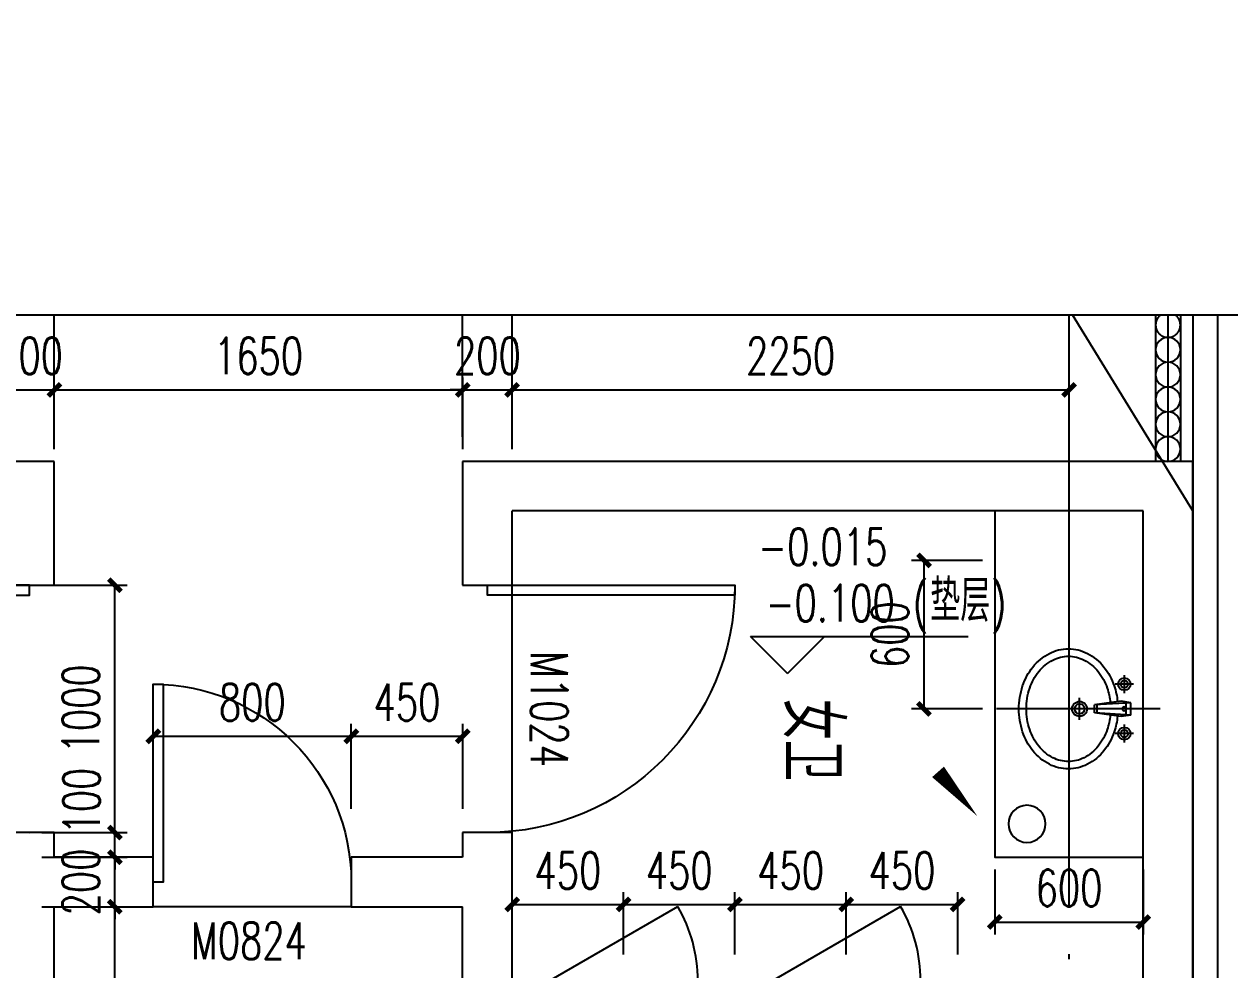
# Model space of a CAD drawing. Extents: x -222544 to -13848, y -31368 to 85559.
# Drawn here: x -43316 to -38444, y -22346 to -18523 of the extents above; entities that cross this region are included whole.
import ezdxf
from ezdxf.xclip import XClip

# ---------------------------------------------------------------- set-up
doc = ezdxf.new("R2010")
doc.units = 0
doc.header["$LTSCALE"] = 1000
doc.header["$MEASUREMENT"] = 0
doc.header["$XCLIPFRAME"] = 0
for name, pattern in [('10平面$0$10平面$1$DOTE', [2.42, 2, -0.2, 0.02, -0.2]), ('10平面$0$DASH', [0.35, 0.25, -0.1]), ('10平面$0$DOTE', [2.42, 2, -0.2, 0.02, -0.2])]:
    doc.linetypes.add(name, pattern=pattern)
doc.layers.get('Defpoints').update_dxf_attribs({"color": 210})
for name, color, linetype in [('10平面$0$10平面$1$A-AXIS-DOTE', 14, '10平面$0$10平面$1$DOTE'), ('10平面$0$A-AXIS-DOTE', 14, '10平面$0$DOTE'), ('10平面$0$A-AXIS-DP', 126, 'Continuous'), ('10平面$0$A-AXIS-SYMB', 3, 'Continuous'), ('10平面$0$A-HRAIL', 173, 'Continuous'), ('10平面$0$A-LIN-V', 9, 'Continuous'), ('10平面$0$A-TEXT', 61, 'Continuous'), ('10平面$0$A-WC', 223, 'Continuous'), ('10平面$0$A-WINDOW', 140, 'Continuous'), ('10平面$0$AS-WALL', 40, 'Continuous'), ('10平面$0$CURTWALL', 4, 'Continuous'), ('10平面$0$DIM_ELEV', 3, 'Continuous'), ('10平面$0$DIM_SYMB', 3, 'Continuous'), ('10平面$0$PUB_TEXT', 7, 'Continuous'), ('10平面$0$建-标高', 3, 'Continuous'), ('10平面$0$建-门', 4, 'Continuous'), ('10平面$0$建-门窗编号', 7, 'Continuous'), ('A-AXIS-DP', 126, 'Continuous'), ('A-WINDOW', 140, 'Continuous'), ('DIM_SYMB', 3, 'Continuous')]:
    doc.layers.add(name, color=color, linetype=linetype)
doc.styles.add('10平面$0$_TCH_DIM_T3', font='SIMPLEX', dxfattribs={"width": 0.705882, "bigfont": 'GBCBIG'})
doc.styles.add('10平面$0$A-STANDARD', font='SIMPLEX', dxfattribs={"bigfont": 'GBCBIG'})
doc.styles.add('10平面$0$A-WIN-LABEL', font='SIMPLEX', dxfattribs={"bigfont": 'GBCBIG'})
doc.styles.add('10平面$1$_TCH_WINDOW', font='SIMPLEX', dxfattribs={"height": 3.5, "bigfont": 'GBCBIG'})
doc.styles.add('_TCH_DIM_T3', font='SIMPLEX', dxfattribs={"width": 0.705882, "bigfont": 'GBCBIG'})
doc.dimstyles.new('10平面$0$_TCH_ARCH&&80', dxfattribs={"dimtxt": 238, "dimasz": 80, "dimexe": 80, "dimexo": 80, "dimgap": 101, "dimtad": 1, "dimdec": 0, "dimzin": 0, "dimdsep": 46, "dimtxsty": '10平面$0$_TCH_DIM_T3', "dimblk": '10平面$0$_ArchTick', "dimcen": 0.09, "dimclrt": 7, "dimazin": 2, "dimtfac": 1, "dimtdec": 0, "dimtix": 1, "dimtmove": 2, "dimatfit": 3, "dimfxl": 0, "dimtolj": 1, "dimtzin": 0, "dimarcsym": 0})
doc.dimstyles.new('_TCH_ARCH&&50', dxfattribs={"dimtxt": 148.75, "dimasz": 50, "dimexe": 50, "dimexo": 50, "dimgap": 63.125, "dimtad": 1, "dimdec": 0, "dimzin": 0, "dimdsep": 46, "dimtxsty": '_TCH_DIM_T3', "dimblk": 'ARCHTICK', "dimcen": 0.09, "dimclrt": 7, "dimazin": 2, "dimtfac": 1, "dimtdec": 0, "dimtix": 1, "dimtmove": 2, "dimatfit": 3, "dimfxl": 0, "dimtolj": 1, "dimtzin": 0, "dimarcsym": 0})

# ---------------------------------------------------------------- blocks, each defined once
blk = doc.blocks.new('10平面$0$dote')
at = {"layer": '10平面$0$A-AXIS-DOTE'}
blk.add_line((91882.2, -264080), (91882.2, 36662.3), dxfattribs=at)
at = {"layer": '10平面$0$A-AXIS-DOTE', "ltscale": 2}
blk.add_line((-74117.8, -264080), (-74117.8, -178596), dxfattribs=at)
blk = doc.blocks.new('10平面$0$厕卫')
at = {"layer": '10平面$0$A-AXIS-DOTE', "linetype": '10平面$0$DASH'}
blk.add_line((50, -823.1), (50, 271.9), dxfattribs=at)
at = {"layer": '10平面$0$A-WC'}
for p, q in [((-59.8, -40), (-59.8, -469.7)), ((149.8, -30), (-49.8, -30)), ((159.8, -469.7), (159.8, -40)), ((189.8, -469.7), (-89.8, -469.7)), ((350, -1097.2), (-169.6, -1397.2))]:
    blk.add_line(p, q, dxfattribs=at)
blk.add_lwpolyline([(-400, 202.8), (-400, -1097.2), (500, -1097.2), (500, 202.8)], close=True, dxfattribs=at)
blk.add_lwpolyline([(189.8, -40, 0.414214), (149.8, 0), (-49.8, 0, 0.414214), (-89.8, -40), (-89.8, -479.7, 0.414214), (20.2, -589.7), (79.8, -589.7, 0.414214), (189.8, -479.7)], format="xyb", close=True, dxfattribs=at)
blk.add_circle((50, -358.6), 20, dxfattribs=at)
for centre, radius, start, end in [((-49.8, -40), 10, 90, 180), ((149.8, -40), 10, 0, 90), ((350, -1097.2), 600, 180, 209.9999)]:
    blk.add_arc(centre, radius, start, end, dxfattribs=at)
for p in [(50, 0), (50, -358.6)]:
    blk.add_point(p, dxfattribs=at)
blk = doc.blocks.new('10平面$0$45345')
at = {"layer": '10平面$0$A-WC'}
h = blk.add_hatch(dxfattribs=at)
h.set_pattern_fill('ANSI31', color=256, scale=10)
h.set_pattern_definition([(30, (40598742844.535, 3385776346.45), (-7.9375, 13.74815), [])])
edge = h.paths.add_edge_path()
edge.add_arc((40598742441.347763, 3385774511.717568), 50, 0, 360)
blk.add_circle((40598742441.347763, 3385774511.717568), 50, dxfattribs=at)
blk = doc.blocks.new('10平面$0$343243')
at = {"layer": '10平面$0$10平面$1$A-AXIS-DOTE'}
blk.add_lwpolyline([(-137039.2, 783550), (-137039.2, 784210)], dxfattribs=at)
at = {"layer": '10平面$0$A-WC'}
for p, q in [((-137039.2, 783829.9), (-137039.2, 783920.1)), ((-137084.2, 783875), (-136994.1, 783875)), ((-137070.6, 783706.5), (-137055.9, 783814.2)), ((-137064.2, 783667.6), (-137055.9, 783814.2)), ((-137055.9, 783814.2), (-137022.5, 783814.2)), ((-137014.2, 783667.6), (-137022.5, 783814.2)), ((-137007.7, 783706.5), (-137022.5, 783814.2)), ((-137056.4, 783804.1), (-137022, 783804.1)), ((-137139.2, 783657.5), (-137139.2, 783730.5)), ((-136939.2, 783657.5), (-136939.2, 783730.5)), ((-137175.7, 783694), (-137102.7, 783694)), ((-137064.2, 783667.6), (-137070.6, 783706.5)), ((-137064.2, 783667.6), (-137014.2, 783667.6)), ((-137063.1, 783687.3), (-137015.3, 783687.3)), ((-137014.2, 783667.6), (-137007.7, 783706.5)), ((-136975.7, 783694), (-136902.7, 783694))]:
    blk.add_line(p, q, dxfattribs=at)
for points in [[(-137068.6, 783721.5, -0.055034), (-137132.1, 783735, -0.088849), (-137208.4, 783776.4, -0.104988), (-137263.3, 783843.2, -0.12017), (-137282, 783920, -0.12017), (-137263.3, 783996.8, -0.104988), (-137208.4, 784063.6, -0.088849), (-137132.1, 784105, -0.080052), (-137039.2, 784120, -0.080052)], [(-137039.2, 784120, -0.080052), (-136946.3, 784105, -0.088849), (-136870, 784063.6, -0.104988), (-136815.1, 783996.8, -0.12017), (-136796.4, 783920, -0.12017), (-136815.1, 783843.2, -0.104988), (-136870, 783776.4, -0.088849), (-136946.3, 783735, -0.055034), (-137009.8, 783721.5, -0.080052)], [(-137064.5, 783751.2, -0.056066), (-137122.6, 783763.4, -0.088849), (-137189.7, 783799.8, -0.104988), (-137236.6, 783857, -0.12017), (-137252, 783920, -0.12017), (-137236.6, 783983, -0.104988), (-137189.7, 784040.2, -0.088849), (-137122.6, 784076.6, -0.080052), (-137039.2, 784090, -0.080052)], [(-137039.2, 784090, -0.080052), (-136955.7, 784076.6, -0.088849), (-136888.7, 784040.2, -0.104988), (-136841.7, 783983, -0.12017), (-136826.4, 783920, -0.12017), (-136841.7, 783857, -0.104988), (-136888.7, 783799.8, -0.088849), (-136955.7, 783763.4, -0.056066), (-137013.9, 783751.2, -0.080052)]]:
    blk.add_lwpolyline(points, format="xyb", dxfattribs=at)
for centre, radius in [((-137039.2, 783875), 30), ((-137039.2, 783875), 20), ((-137139.2, 783694), 25), ((-136939.2, 783694), 25), ((-137139.2, 783694), 15), ((-136939.2, 783694), 15)]:
    blk.add_circle(centre, radius, dxfattribs=at)
for centre, start, end in [((-137040.4, 783694.7), 80.5252, 279.4748), ((-137038, 783694.7), 260.5252, 99.4748)]:
    blk.add_arc(centre, 7.19, start, end, dxfattribs=at)
blk = doc.blocks.new('*U50')
at = {"color": 0}
blk.add_lwpolyline([(500, 0), (500, 1000), (460, 1000), (460, 0)], close=True, dxfattribs=at)
blk.add_arc((500, 0), 1000, 90, 180, dxfattribs=at)
blk = doc.blocks.new('*U49')
at = {"color": 0, "xscale": 0.001, "yscale": 0.001, "zscale": 0.001}
blk.add_blockref('*U50', (0, 0), dxfattribs=at)
blk = doc.blocks.new('*U52')
at = {"color": 0}
blk.add_lwpolyline([(400, 0), (400, 800), (360, 800), (360, 0)], close=True, dxfattribs=at)
blk.add_arc((400, 0), 800, 90, 180, dxfattribs=at)
blk = doc.blocks.new('*U51')
at = {"color": 0, "xscale": 0.00125, "yscale": 0.00125, "zscale": 0.00125}
blk.add_blockref('*U52', (0, 0), dxfattribs=at)
blk = doc.blocks.new('10平面$0$G$CA7A27C8F')
at = {"layer": '10平面$0$A-AXIS-SYMB'}
blk.add_lwpolyline([(-426.2, 1047.1, 0, 0, 0), (103.8, 1517.1, 0, 64, 0), (-75.8, 1357.9, 0, 0, 0)], format="xyseb", dxfattribs=at)
at = {"layer": '10平面$0$A-LIN-V'}
blk.add_line((2069.6, 2187.1), (-1130.4, 2187.1), dxfattribs=at)
at = {"layer": '10平面$0$A-WC'}
blk.add_lwpolyline([(-1130.4, 1587.1), (269.6, 1587.1), (269.6, 2187.1), (269.6, 2187.1)], dxfattribs=at)
at = {"layer": '10平面$0$AS-WALL'}
for p, q in [((-1330.4, 2387.1), (-1330.4, 2287.1)), ((-1130.4, 2387.1), (-1330.4, 2387.1)), ((-1130.4, 2387.1), (-1130.4, 2387.1)), ((2069.6, 2387.1), (-1130.4, 2387.1)), ((-1330.4, 2287.1), (-1330.4, -562.9)), ((2069.6, 2187.1), (-1130.4, 2187.1)), ((-1130.4, 2187.1), (-1130.4, -362.9)), ((-830.4, -362.9), (-1130.4, -362.9)), ((-830.4, -562.9), (-830.4, -362.9)), ((369.6, -362.9), (169.6, -362.9)), ((169.6, -362.9), (169.6, -562.9)), ((2069.6, -362.9), (369.6, -362.9)), ((-1330.4, -562.9), (-830.4, -562.9)), ((169.6, -562.9), (269.6, -562.9)), ((269.6, -562.9), (269.6, -1012.9)), ((469.6, -1012.9), (469.6, -562.9)), ((2069.6, -562.9), (469.6, -562.9)), ((269.6, -1012.9), (469.6, -1012.9)), ((469.6, -1812.9), (269.6, -1812.9)), ((269.6, -1812.9), (269.6, -2212.9)), ((469.6, -2212.9), (469.6, -1812.9)), ((-1330.4, -2212.9), (-1330.4, -3962.9)), ((-830.4, -2212.9), (-1330.4, -2212.9)), ((-830.4, -2412.9), (-830.4, -2212.9)), ((269.6, -2212.9), (169.6, -2212.9)), ((169.6, -2212.9), (169.6, -2412.9)), ((2069.6, -2212.9), (469.6, -2212.9))]:
    blk.add_line(p, q, dxfattribs=at)
at = {"layer": '10平面$0$建-门'}
for p, q in [((169.6, -362.9), (-830.4, -362.9)), ((469.6, -1012.9), (469.6, -1812.9))]:
    blk.add_line(p, q, dxfattribs=at)
at = {"rotation": 270}
for p in [(1865.9, 1037.3), (1865.9, 137.3)]:
    blk.add_blockref('10平面$0$厕卫', p, dxfattribs=at)
at = {"layer": '10平面$0$A-LIN-V', "xscale": -1.5, "yscale": 1.5, "zscale": 1.5}
blk.add_blockref('10平面$0$45345', (60898113796.5, -5078660050.3), dxfattribs=at)
at = {"layer": '10平面$0$A-WINDOW', "rotation": 180}
blk.add_blockref('10平面$0$343243', (-137369.6, 785804.8), dxfattribs=at)
at = {"layer": '10平面$0$建-门'}
ref = blk.add_blockref('*U49', (-330.4, -462.9), dxfattribs=dict(at, xscale=1000, yscale=-1000, zscale=199.9999999999999, rotation=180.0000000000208))
ref.add_attrib('A', 'M1024', (-563.7, -287.3), dxfattribs={"layer": '10平面$0$建-门窗编号', "height": 148.75, "style": '10平面$0$A-WIN-LABEL', "width": 0.705882})
ref = blk.add_blockref('*U51', (369.6, -1412.9), dxfattribs=dict(at, xscale=800, yscale=-800, zscale=199.9999999999998, rotation=270))
ref.add_attrib('A', 'M0824', (681.4, -1660.4), dxfattribs={"layer": '10平面$0$建-门窗编号', "height": 148.75, "rotation": 90, "style": '10平面$0$A-WIN-LABEL', "width": 0.705882})
ref = blk.add_blockref('*U49', (-330.4, -2312.9), dxfattribs=dict(at, xscale=1000, yscale=1000, zscale=200, rotation=180.0000000000208))
ref.add_attrib('A', 'M1024', (-553.7, -2617.3), dxfattribs={"layer": '10平面$0$建-门窗编号', "height": 148.75, "style": '10平面$0$A-WIN-LABEL', "width": 0.705882})
at = {"layer": '10平面$0$A-TEXT', "style": '10平面$1$_TCH_WINDOW'}
blk.add_text('女卫', height=231.49, dxfattribs=at).set_placement((-371.5, 733.3))
blk = doc.blocks.new('10平面$0$3132')
at = {"layer": '10平面$0$DIM_ELEV', "linetype": '10平面$0$DASH', "const_width": 30}
blk.add_lwpolyline([(-138910, 553650), (-126980, 553650, -0.414214), (-126480, 553150), (-126480, 548160, -0.414214), (-126980, 547660), (-138910, 547660, -0.414214), (-139410, 548160), (-139410, 553150, -0.414214)], format="xyb", close=True, dxfattribs=at)
blk = doc.blocks.new('10平面$0$99平面图例外参$0$$LinePat$圆环')
for points in [[(0, 150), (300, 150)], [(0, 0), (300, 0)], [(0, -150), (300, -150)]]:
    blk.add_lwpolyline(points)
at = {"color": 0}
blk.add_circle((150, 0), 150, dxfattribs=at)
blk = doc.blocks.new('10平面$0$34242343243')
at = {"layer": '10平面$0$A-HRAIL', "xscale": -0.3344569287663073, "yscale": 0.3333333333333333, "zscale": 0.3333333333333333, "rotation": 89.99999999999982}
for p in [(-128454.2, 552722), (-128454.2, 552621.7), (-128454.2, 552521.3), (-128454.2, 552421), (-128454.2, 552320.7), (-128454.2, 552220.3)]:
    blk.add_blockref('10平面$0$99平面图例外参$0$$LinePat$圆环', p, dxfattribs=at)
blk = doc.blocks.new('10平面$0$_ArchTick')
at = {"color": 0, "linetype": 'ByBlock', "const_width": 0.4}
blk.add_lwpolyline([(-0.5, -0.5), (0.5, 0.5)], dxfattribs=at)
blk = doc.blocks.new('*D1348')
at = {"layer": '10平面$0$A-AXIS-DP', "color": 0, "lineweight": -2, "transparency": 16777216}
for p, q in [((-133154.2, 552220), (-133154.2, 552930)), ((-132954.2, 552220), (-132954.2, 552930)), ((-133154.2, 552850), (-133234.2, 552850)), ((-133154.2, 552850), (-132954.2, 552850)), ((-132954.2, 552850), (-132874.2, 552850))]:
    blk.add_line(p, q, dxfattribs=at)
at = {"layer": 'Defpoints', "color": 0, "transparency": 16777216}
for p in [(-132954.2, 552850), (-133154.2, 552140), (-132954.2, 552140)]:
    blk.add_point(p, dxfattribs=at)
at = {"layer": '10平面$0$A-AXIS-DP', "color": 0, "lineweight": -2, "transparency": 16777216, "xscale": 80, "yscale": 80, "zscale": 80}
blk.add_blockref('10平面$0$_ArchTick', (-133154.2, 552850), dxfattribs=at)
at = {"layer": '10平面$0$A-AXIS-DP', "color": 0, "lineweight": -2, "transparency": 16777216, "xscale": 80, "yscale": 80, "zscale": 80, "rotation": 180}
blk.add_blockref('10平面$0$_ArchTick', (-132954.2, 552850), dxfattribs=at)
at = {"layer": '10平面$0$A-AXIS-DP', "color": 7, "transparency": 16777216, "insert": (-133054.2, 553070), "char_height": 238, "attachment_point": 5, "style": '10平面$0$_TCH_DIM_T3'}
blk.add_mtext('\\A1;200', dxfattribs=at)
blk = doc.blocks.new('*D1349')
at = {"layer": '10平面$0$A-AXIS-DP', "color": 0, "lineweight": -2, "transparency": 16777216}
for p, q in [((-132954.2, 552220), (-132954.2, 552930)), ((-131304.2, 552220), (-131304.2, 552930)), ((-132954.2, 552850), (-131304.2, 552850))]:
    blk.add_line(p, q, dxfattribs=at)
at = {"layer": 'Defpoints', "color": 0, "transparency": 16777216}
for p in [(-131304.2, 552850), (-132954.2, 552140), (-131304.2, 552140)]:
    blk.add_point(p, dxfattribs=at)
at = {"layer": '10平面$0$A-AXIS-DP', "color": 0, "lineweight": -2, "transparency": 16777216, "xscale": 80, "yscale": 80, "zscale": 80, "rotation": 180}
blk.add_blockref('10平面$0$_ArchTick', (-132954.2, 552850), dxfattribs=at)
at = {"layer": '10平面$0$A-AXIS-DP', "color": 0, "lineweight": -2, "transparency": 16777216, "xscale": 80, "yscale": 80, "zscale": 80}
blk.add_blockref('10平面$0$_ArchTick', (-131304.2, 552850), dxfattribs=at)
at = {"layer": '10平面$0$A-AXIS-DP', "color": 7, "transparency": 16777216, "insert": (-132129.2, 553070), "char_height": 238, "attachment_point": 5, "style": '10平面$0$_TCH_DIM_T3'}
blk.add_mtext('\\A1;1650', dxfattribs=at)
blk = doc.blocks.new('*D1350')
at = {"layer": '10平面$0$A-AXIS-DP', "color": 0, "lineweight": -2, "transparency": 16777216}
for p, q in [((-131304.2, 552220), (-131304.2, 552930)), ((-131104.2, 552220), (-131104.2, 552930)), ((-131304.2, 552850), (-131384.2, 552850)), ((-131304.2, 552850), (-131104.2, 552850)), ((-131104.2, 552850), (-131024.2, 552850))]:
    blk.add_line(p, q, dxfattribs=at)
at = {"layer": 'Defpoints', "color": 0, "transparency": 16777216}
for p in [(-131104.2, 552850), (-131304.2, 552140), (-131104.2, 552140)]:
    blk.add_point(p, dxfattribs=at)
at = {"layer": '10平面$0$A-AXIS-DP', "color": 0, "lineweight": -2, "transparency": 16777216, "xscale": 80, "yscale": 80, "zscale": 80}
blk.add_blockref('10平面$0$_ArchTick', (-131304.2, 552850), dxfattribs=at)
at = {"layer": '10平面$0$A-AXIS-DP', "color": 0, "lineweight": -2, "transparency": 16777216, "xscale": 80, "yscale": 80, "zscale": 80, "rotation": 180}
blk.add_blockref('10平面$0$_ArchTick', (-131104.2, 552850), dxfattribs=at)
at = {"layer": '10平面$0$A-AXIS-DP', "color": 7, "transparency": 16777216, "insert": (-131204.2, 553070), "char_height": 238, "attachment_point": 5, "style": '10平面$0$_TCH_DIM_T3'}
blk.add_mtext('\\A1;200', dxfattribs=at)
blk = doc.blocks.new('*D1351')
at = {"layer": '10平面$0$A-AXIS-DP', "color": 0, "lineweight": -2, "transparency": 16777216}
for p, q in [((-131104.2, 552220), (-131104.2, 552930)), ((-128854.2, 552220), (-128854.2, 552930)), ((-131104.2, 552850), (-128854.2, 552850))]:
    blk.add_line(p, q, dxfattribs=at)
at = {"layer": 'Defpoints', "color": 0, "transparency": 16777216}
for p in [(-128854.2, 552850), (-131104.2, 552140), (-128854.2, 552140)]:
    blk.add_point(p, dxfattribs=at)
at = {"layer": '10平面$0$A-AXIS-DP', "color": 0, "lineweight": -2, "transparency": 16777216, "xscale": 80, "yscale": 80, "zscale": 80, "rotation": 180}
blk.add_blockref('10平面$0$_ArchTick', (-131104.2, 552850), dxfattribs=at)
at = {"layer": '10平面$0$A-AXIS-DP', "color": 0, "lineweight": -2, "transparency": 16777216, "xscale": 80, "yscale": 80, "zscale": 80}
blk.add_blockref('10平面$0$_ArchTick', (-128854.2, 552850), dxfattribs=at)
at = {"layer": '10平面$0$A-AXIS-DP', "color": 7, "transparency": 16777216, "insert": (-129979.2, 553070), "char_height": 238, "attachment_point": 5, "style": '10平面$0$_TCH_DIM_T3'}
blk.add_mtext('\\A1;2250', dxfattribs=at)
blk = doc.blocks.new('_ArchTick')
at = {"color": 0, "linetype": 'ByBlock', "const_width": 0.4}
blk.add_lwpolyline([(-0.5, -0.5), (0.5, 0.5)], dxfattribs=at)
blk = doc.blocks.new('*D349')
at = {"layer": 'A-AXIS-DP', "color": 0, "lineweight": -2, "transparency": 16777216}
for p, q in [((-42794, -21695.3), (-42794, -21351.8)), ((-41994, -21695.3), (-41994, -21351.8)), ((-42794, -21401.8), (-41994, -21401.8))]:
    blk.add_line(p, q, dxfattribs=at)
at = {"layer": 'Defpoints', "color": 0, "transparency": 16777216}
for p in [(-41994, -21401.8), (-42794, -21745.3), (-41994, -21745.3)]:
    blk.add_point(p, dxfattribs=at)
at = {"layer": 'A-AXIS-DP', "color": 0, "lineweight": -2, "transparency": 16777216, "xscale": 50, "yscale": 50, "zscale": 50, "rotation": 180}
blk.add_blockref('_ArchTick', (-42794, -21401.8), dxfattribs=at)
at = {"layer": 'A-AXIS-DP', "color": 0, "lineweight": -2, "transparency": 16777216, "xscale": 50, "yscale": 50, "zscale": 50}
blk.add_blockref('_ArchTick', (-41994, -21401.8), dxfattribs=at)
at = {"layer": 'A-AXIS-DP', "color": 7, "transparency": 16777216, "insert": (-42394, -21264.3), "char_height": 148.75, "attachment_point": 5, "style": '_TCH_DIM_T3'}
blk.add_mtext('\\A1;800', dxfattribs=at)
blk = doc.blocks.new('*D350')
at = {"layer": 'A-AXIS-DP', "color": 0, "lineweight": -2, "transparency": 16777216}
for p, q in [((-41994, -21695.3), (-41994, -21351.8)), ((-41544, -21695.3), (-41544, -21351.8)), ((-41994, -21401.8), (-41544, -21401.8))]:
    blk.add_line(p, q, dxfattribs=at)
at = {"layer": 'Defpoints', "color": 0, "transparency": 16777216}
for p in [(-41544, -21401.8), (-41994, -21745.3), (-41544, -21745.3)]:
    blk.add_point(p, dxfattribs=at)
at = {"layer": 'A-AXIS-DP', "color": 0, "lineweight": -2, "transparency": 16777216, "xscale": 50, "yscale": 50, "zscale": 50, "rotation": 180}
blk.add_blockref('_ArchTick', (-41994, -21401.8), dxfattribs=at)
at = {"layer": 'A-AXIS-DP', "color": 0, "lineweight": -2, "transparency": 16777216, "xscale": 50, "yscale": 50, "zscale": 50}
blk.add_blockref('_ArchTick', (-41544, -21401.8), dxfattribs=at)
at = {"layer": 'A-AXIS-DP', "color": 7, "transparency": 16777216, "insert": (-41769, -21264.3), "char_height": 148.75, "attachment_point": 5, "style": '_TCH_DIM_T3'}
blk.add_mtext('\\A1;450', dxfattribs=at)
blk = doc.blocks.new('*D351')
at = {"layer": 'A-AXIS-DP', "color": 0, "lineweight": -2, "transparency": 16777216}
for p, q in [((-43244, -20790.9), (-42899.4, -20790.9)), ((-42949.4, -21790.9), (-42949.4, -20790.9)), ((-43244, -21790.9), (-42899.4, -21790.9))]:
    blk.add_line(p, q, dxfattribs=at)
at = {"layer": 'Defpoints', "color": 0, "transparency": 16777216}
for p in [(-43294, -20790.9), (-42949.4, -20790.9), (-43294, -21790.9)]:
    blk.add_point(p, dxfattribs=at)
at = {"layer": 'A-AXIS-DP', "color": 0, "lineweight": -2, "transparency": 16777216, "xscale": 50, "yscale": 50, "zscale": 50}
for p, rotation in [((-42949.4, -20790.9), 90), ((-42949.4, -21790.9), 270)]:
    blk.add_blockref('_ArchTick', p, dxfattribs=dict(at, rotation=rotation))
at = {"layer": 'A-AXIS-DP', "color": 7, "transparency": 16777216, "insert": (-43086.9, -21290.9), "char_height": 148.75, "attachment_point": 5, "rotation": 90, "style": '_TCH_DIM_T3'}
blk.add_mtext('\\A1;1000', dxfattribs=at)
blk = doc.blocks.new('*D352')
at = {"layer": 'A-AXIS-DP', "color": 0, "lineweight": -2, "transparency": 16777216}
for p, q in [((-42949.4, -21790.9), (-42949.4, -21740.9)), ((-43244, -21790.9), (-42899.4, -21790.9)), ((-42949.4, -21890.9), (-42949.4, -21790.9)), ((-43244, -21890.9), (-42899.4, -21890.9)), ((-42949.4, -21890.9), (-42949.4, -21940.9))]:
    blk.add_line(p, q, dxfattribs=at)
at = {"layer": 'Defpoints', "color": 0, "transparency": 16777216}
for p in [(-43294, -21790.9), (-42949.4, -21790.9), (-43294, -21890.9)]:
    blk.add_point(p, dxfattribs=at)
at = {"layer": 'A-AXIS-DP', "color": 0, "lineweight": -2, "transparency": 16777216, "xscale": 50, "yscale": 50, "zscale": 50}
for p, rotation in [((-42949.4, -21790.9), 270), ((-42949.4, -21890.9), 90)]:
    blk.add_blockref('_ArchTick', p, dxfattribs=dict(at, rotation=rotation))
at = {"layer": 'A-AXIS-DP', "color": 7, "transparency": 16777216, "insert": (-43083.8, -21663.6), "char_height": 148.75, "attachment_point": 5, "rotation": 90, "style": '_TCH_DIM_T3'}
blk.add_mtext('\\A1;100', dxfattribs=at)
blk = doc.blocks.new('*D353')
at = {"layer": 'A-AXIS-DP', "color": 0, "lineweight": -2, "transparency": 16777216}
for p, q in [((-42949.4, -21890.9), (-42949.4, -21840.9)), ((-43244, -21890.9), (-42899.4, -21890.9)), ((-42949.4, -22090.9), (-42949.4, -21890.9)), ((-43244, -22090.9), (-42899.4, -22090.9)), ((-42949.4, -22090.9), (-42949.4, -22140.9))]:
    blk.add_line(p, q, dxfattribs=at)
at = {"layer": 'Defpoints', "color": 0, "transparency": 16777216}
for p in [(-43294, -21890.9), (-42949.4, -21890.9), (-43294, -22090.9)]:
    blk.add_point(p, dxfattribs=at)
at = {"layer": 'A-AXIS-DP', "color": 0, "lineweight": -2, "transparency": 16777216, "xscale": 50, "yscale": 50, "zscale": 50}
for p, rotation in [((-42949.4, -21890.9), 270), ((-42949.4, -22090.9), 90)]:
    blk.add_blockref('_ArchTick', p, dxfattribs=dict(at, rotation=rotation))
at = {"layer": 'A-AXIS-DP', "color": 7, "transparency": 16777216, "insert": (-43086.9, -21990.9), "char_height": 148.75, "attachment_point": 5, "rotation": 90, "style": '_TCH_DIM_T3'}
blk.add_mtext('\\A1;200', dxfattribs=at)
blk = doc.blocks.new('*D354')
at = {"layer": 'A-AXIS-DP', "color": 0, "lineweight": -2, "transparency": 16777216}
for p, q in [((-43244, -22090.9), (-42899.4, -22090.9)), ((-42949.4, -23490.9), (-42949.4, -22090.9)), ((-43244, -23490.9), (-42899.4, -23490.9))]:
    blk.add_line(p, q, dxfattribs=at)
at = {"layer": 'Defpoints', "color": 0, "transparency": 16777216}
for p in [(-43294, -22090.9), (-42949.4, -22090.9), (-43294, -23490.9)]:
    blk.add_point(p, dxfattribs=at)
at = {"layer": 'A-AXIS-DP', "color": 0, "lineweight": -2, "transparency": 16777216, "xscale": 50, "yscale": 50, "zscale": 50}
for p, rotation in [((-42949.4, -22090.9), 90), ((-42949.4, -23490.9), 270)]:
    blk.add_blockref('_ArchTick', p, dxfattribs=dict(at, rotation=rotation))
at = {"layer": 'A-AXIS-DP', "color": 7, "transparency": 16777216, "insert": (-43086.9, -22790.9), "char_height": 148.75, "attachment_point": 5, "rotation": 90, "style": '_TCH_DIM_T3'}
blk.add_mtext('\\A1;1400', dxfattribs=at)
blk = doc.blocks.new('*D355')
at = {"layer": 'A-AXIS-DP', "color": 0, "lineweight": -2, "transparency": 16777216}
for p, q in [((-41344, -20240.9), (-41344, -19951.6)), ((-39094, -20240.9), (-39094, -19951.6)), ((-41344, -20001.6), (-39094, -20001.6))]:
    blk.add_line(p, q, dxfattribs=at)
at = {"layer": 'Defpoints', "color": 0, "transparency": 16777216}
for p in [(-39094, -20001.6), (-41344, -20290.9), (-39094, -20290.9)]:
    blk.add_point(p, dxfattribs=at)
at = {"layer": 'A-AXIS-DP', "color": 0, "lineweight": -2, "transparency": 16777216, "xscale": 50, "yscale": 50, "zscale": 50, "rotation": 180}
blk.add_blockref('_ArchTick', (-41344, -20001.6), dxfattribs=at)
at = {"layer": 'A-AXIS-DP', "color": 0, "lineweight": -2, "transparency": 16777216, "xscale": 50, "yscale": 50, "zscale": 50}
blk.add_blockref('_ArchTick', (-39094, -20001.6), dxfattribs=at)
at = {"layer": 'A-AXIS-DP', "color": 7, "transparency": 16777216, "insert": (-40219, -19864.1), "char_height": 148.75, "attachment_point": 5, "style": '_TCH_DIM_T3'}
blk.add_mtext('\\A1;2250', dxfattribs=at)
blk = doc.blocks.new('*D356')
at = {"layer": 'A-AXIS-DP', "color": 0, "lineweight": -2, "transparency": 16777216}
for p, q in [((-41544, -20240.9), (-41544, -19951.6)), ((-41344, -20240.9), (-41344, -19951.6)), ((-41544, -20001.6), (-41594, -20001.6)), ((-41544, -20001.6), (-41344, -20001.6)), ((-41344, -20001.6), (-41294, -20001.6))]:
    blk.add_line(p, q, dxfattribs=at)
at = {"layer": 'Defpoints', "color": 0, "transparency": 16777216}
for p in [(-41344, -20001.6), (-41544, -20290.9), (-41344, -20290.9)]:
    blk.add_point(p, dxfattribs=at)
at = {"layer": 'A-AXIS-DP', "color": 0, "lineweight": -2, "transparency": 16777216, "xscale": 50, "yscale": 50, "zscale": 50}
blk.add_blockref('_ArchTick', (-41544, -20001.6), dxfattribs=at)
at = {"layer": 'A-AXIS-DP', "color": 0, "lineweight": -2, "transparency": 16777216, "xscale": 50, "yscale": 50, "zscale": 50, "rotation": 180}
blk.add_blockref('_ArchTick', (-41344, -20001.6), dxfattribs=at)
at = {"layer": 'A-AXIS-DP', "color": 7, "transparency": 16777216, "insert": (-41444, -19864.1), "char_height": 148.75, "attachment_point": 5, "style": '_TCH_DIM_T3'}
blk.add_mtext('\\A1;200', dxfattribs=at)
blk = doc.blocks.new('*D357')
at = {"layer": 'A-AXIS-DP', "color": 0, "lineweight": -2, "transparency": 16777216}
for p, q in [((-43194, -20240.9), (-43194, -19951.6)), ((-41544, -20240.9), (-41544, -19951.6)), ((-43194, -20001.6), (-41544, -20001.6))]:
    blk.add_line(p, q, dxfattribs=at)
at = {"layer": 'Defpoints', "color": 0, "transparency": 16777216}
for p in [(-41544, -20001.6), (-43194, -20290.9), (-41544, -20290.9)]:
    blk.add_point(p, dxfattribs=at)
at = {"layer": 'A-AXIS-DP', "color": 0, "lineweight": -2, "transparency": 16777216, "xscale": 50, "yscale": 50, "zscale": 50, "rotation": 180}
blk.add_blockref('_ArchTick', (-43194, -20001.6), dxfattribs=at)
at = {"layer": 'A-AXIS-DP', "color": 0, "lineweight": -2, "transparency": 16777216, "xscale": 50, "yscale": 50, "zscale": 50}
blk.add_blockref('_ArchTick', (-41544, -20001.6), dxfattribs=at)
at = {"layer": 'A-AXIS-DP', "color": 7, "transparency": 16777216, "insert": (-42369, -19864.1), "char_height": 148.75, "attachment_point": 5, "style": '_TCH_DIM_T3'}
blk.add_mtext('\\A1;1650', dxfattribs=at)
blk = doc.blocks.new('*D358')
at = {"layer": 'A-AXIS-DP', "color": 0, "lineweight": -2, "transparency": 16777216}
for p, q in [((-43394, -20240.9), (-43394, -19951.6)), ((-43194, -20240.9), (-43194, -19951.6)), ((-43394, -20001.6), (-43444, -20001.6)), ((-43394, -20001.6), (-43194, -20001.6)), ((-43194, -20001.6), (-43144, -20001.6))]:
    blk.add_line(p, q, dxfattribs=at)
at = {"layer": 'Defpoints', "color": 0, "transparency": 16777216}
for p in [(-43194, -20001.6), (-43394, -20290.9), (-43194, -20290.9)]:
    blk.add_point(p, dxfattribs=at)
at = {"layer": 'A-AXIS-DP', "color": 0, "lineweight": -2, "transparency": 16777216, "xscale": 50, "yscale": 50, "zscale": 50}
blk.add_blockref('_ArchTick', (-43394, -20001.6), dxfattribs=at)
at = {"layer": 'A-AXIS-DP', "color": 0, "lineweight": -2, "transparency": 16777216, "xscale": 50, "yscale": 50, "zscale": 50, "rotation": 180}
blk.add_blockref('_ArchTick', (-43194, -20001.6), dxfattribs=at)
at = {"layer": 'A-AXIS-DP', "color": 7, "transparency": 16777216, "insert": (-43294, -19864.1), "char_height": 148.75, "attachment_point": 5, "style": '_TCH_DIM_T3'}
blk.add_mtext('\\A1;200', dxfattribs=at)
blk = doc.blocks.new('*D378')
at = {"layer": 'A-AXIS-DP', "color": 0, "lineweight": -2, "transparency": 16777216}
for p, q in [((-39444, -20690.9), (-39729.9, -20690.9)), ((-39679.9, -21290.9), (-39679.9, -20690.9)), ((-39444, -21290.9), (-39729.9, -21290.9))]:
    blk.add_line(p, q, dxfattribs=at)
at = {"layer": 'Defpoints', "color": 0, "transparency": 16777216}
for p in [(-39679.9, -20690.9), (-39394, -20690.9), (-39394, -21290.9)]:
    blk.add_point(p, dxfattribs=at)
at = {"layer": 'A-AXIS-DP', "color": 0, "lineweight": -2, "transparency": 16777216, "xscale": 50, "yscale": 50, "zscale": 50}
for p, rotation in [((-39679.9, -20690.9), 90), ((-39679.9, -21290.9), 270)]:
    blk.add_blockref('_ArchTick', p, dxfattribs=dict(at, rotation=rotation))
at = {"layer": 'A-AXIS-DP', "color": 7, "transparency": 16777216, "insert": (-39817.4, -20990.9), "char_height": 148.75, "attachment_point": 5, "rotation": 90, "style": '_TCH_DIM_T3'}
blk.add_mtext('\\A1;600', dxfattribs=at)
blk = doc.blocks.new('*D379')
at = {"layer": 'A-AXIS-DP', "color": 0, "lineweight": -2, "transparency": 16777216}
for p, q in [((-39394, -21940.9), (-39394, -22202.6)), ((-38794, -21940.9), (-38794, -22202.6)), ((-39394, -22152.6), (-38794, -22152.6))]:
    blk.add_line(p, q, dxfattribs=at)
at = {"layer": 'Defpoints', "color": 0, "transparency": 16777216}
for p in [(-39394, -21890.9), (-38794, -21890.9), (-38794, -22152.6)]:
    blk.add_point(p, dxfattribs=at)
at = {"layer": 'A-AXIS-DP', "color": 0, "lineweight": -2, "transparency": 16777216, "xscale": 50, "yscale": 50, "zscale": 50, "rotation": 180}
blk.add_blockref('_ArchTick', (-39394, -22152.6), dxfattribs=at)
at = {"layer": 'A-AXIS-DP', "color": 0, "lineweight": -2, "transparency": 16777216, "xscale": 50, "yscale": 50, "zscale": 50}
blk.add_blockref('_ArchTick', (-38794, -22152.6), dxfattribs=at)
at = {"layer": 'A-AXIS-DP', "color": 7, "transparency": 16777216, "insert": (-39094, -22015.1), "char_height": 148.75, "attachment_point": 5, "style": '_TCH_DIM_T3'}
blk.add_mtext('\\A1;600', dxfattribs=at)
blk = doc.blocks.new('*D382')
at = {"layer": 'A-AXIS-DP', "color": 0, "lineweight": -2, "transparency": 16777216}
for p, q in [((-41343.9, -22284.4), (-41343.9, -22031.6)), ((-40893.9, -22284.4), (-40893.9, -22031.6)), ((-41343.9, -22081.6), (-40893.9, -22081.6))]:
    blk.add_line(p, q, dxfattribs=at)
at = {"layer": 'Defpoints', "color": 0, "transparency": 16777216}
for p in [(-40893.9, -22081.6), (-41343.9, -22334.4), (-40893.9, -22334.4)]:
    blk.add_point(p, dxfattribs=at)
at = {"layer": 'A-AXIS-DP', "color": 0, "lineweight": -2, "transparency": 16777216, "xscale": 50, "yscale": 50, "zscale": 50, "rotation": 180}
blk.add_blockref('_ArchTick', (-41343.9, -22081.6), dxfattribs=at)
at = {"layer": 'A-AXIS-DP', "color": 0, "lineweight": -2, "transparency": 16777216, "xscale": 50, "yscale": 50, "zscale": 50}
blk.add_blockref('_ArchTick', (-40893.9, -22081.6), dxfattribs=at)
at = {"layer": 'A-AXIS-DP', "color": 7, "transparency": 16777216, "insert": (-41118.9, -21944.1), "char_height": 148.75, "attachment_point": 5, "style": '_TCH_DIM_T3'}
blk.add_mtext('\\A1;450', dxfattribs=at)
blk = doc.blocks.new('*D383')
at = {"layer": 'A-AXIS-DP', "color": 0, "lineweight": -2, "transparency": 16777216}
for p, q in [((-40893.9, -22284.4), (-40893.9, -22031.6)), ((-40443.9, -22284.4), (-40443.9, -22031.6)), ((-40893.9, -22081.6), (-40443.9, -22081.6))]:
    blk.add_line(p, q, dxfattribs=at)
at = {"layer": 'Defpoints', "color": 0, "transparency": 16777216}
for p in [(-40443.9, -22081.6), (-40893.9, -22334.4), (-40443.9, -22334.4)]:
    blk.add_point(p, dxfattribs=at)
at = {"layer": 'A-AXIS-DP', "color": 0, "lineweight": -2, "transparency": 16777216, "xscale": 50, "yscale": 50, "zscale": 50, "rotation": 180}
blk.add_blockref('_ArchTick', (-40893.9, -22081.6), dxfattribs=at)
at = {"layer": 'A-AXIS-DP', "color": 0, "lineweight": -2, "transparency": 16777216, "xscale": 50, "yscale": 50, "zscale": 50}
blk.add_blockref('_ArchTick', (-40443.9, -22081.6), dxfattribs=at)
at = {"layer": 'A-AXIS-DP', "color": 7, "transparency": 16777216, "insert": (-40668.9, -21944.1), "char_height": 148.75, "attachment_point": 5, "style": '_TCH_DIM_T3'}
blk.add_mtext('\\A1;450', dxfattribs=at)
blk = doc.blocks.new('*D384')
at = {"layer": 'A-AXIS-DP', "color": 0, "lineweight": -2, "transparency": 16777216}
for p, q in [((-40443.9, -22284.4), (-40443.9, -22031.6)), ((-39993.9, -22284.4), (-39993.9, -22031.6)), ((-40443.9, -22081.6), (-39993.9, -22081.6))]:
    blk.add_line(p, q, dxfattribs=at)
at = {"layer": 'Defpoints', "color": 0, "transparency": 16777216}
for p in [(-39993.9, -22081.6), (-40443.9, -22334.4), (-39993.9, -22334.4)]:
    blk.add_point(p, dxfattribs=at)
at = {"layer": 'A-AXIS-DP', "color": 0, "lineweight": -2, "transparency": 16777216, "xscale": 50, "yscale": 50, "zscale": 50, "rotation": 180}
blk.add_blockref('_ArchTick', (-40443.9, -22081.6), dxfattribs=at)
at = {"layer": 'A-AXIS-DP', "color": 0, "lineweight": -2, "transparency": 16777216, "xscale": 50, "yscale": 50, "zscale": 50}
blk.add_blockref('_ArchTick', (-39993.9, -22081.6), dxfattribs=at)
at = {"layer": 'A-AXIS-DP', "color": 7, "transparency": 16777216, "insert": (-40218.9, -21944.1), "char_height": 148.75, "attachment_point": 5, "style": '_TCH_DIM_T3'}
blk.add_mtext('\\A1;450', dxfattribs=at)
blk = doc.blocks.new('*D385')
at = {"layer": 'A-AXIS-DP', "color": 0, "lineweight": -2, "transparency": 16777216}
for p, q in [((-39993.9, -22284.4), (-39993.9, -22031.6)), ((-39543.9, -22284.4), (-39543.9, -22031.6)), ((-39993.9, -22081.6), (-39543.9, -22081.6))]:
    blk.add_line(p, q, dxfattribs=at)
at = {"layer": 'Defpoints', "color": 0, "transparency": 16777216}
for p in [(-39543.9, -22081.6), (-39993.9, -22334.4), (-39543.9, -22334.4)]:
    blk.add_point(p, dxfattribs=at)
at = {"layer": 'A-AXIS-DP', "color": 0, "lineweight": -2, "transparency": 16777216, "xscale": 50, "yscale": 50, "zscale": 50, "rotation": 180}
blk.add_blockref('_ArchTick', (-39993.9, -22081.6), dxfattribs=at)
at = {"layer": 'A-AXIS-DP', "color": 0, "lineweight": -2, "transparency": 16777216, "xscale": 50, "yscale": 50, "zscale": 50}
blk.add_blockref('_ArchTick', (-39543.9, -22081.6), dxfattribs=at)
at = {"layer": 'A-AXIS-DP', "color": 7, "transparency": 16777216, "insert": (-39768.9, -21944.1), "char_height": 148.75, "attachment_point": 5, "style": '_TCH_DIM_T3'}
blk.add_mtext('\\A1;450', dxfattribs=at)
blk = doc.blocks.new('10平面')
at = {"layer": '10平面$0$A-AXIS-DOTE'}
blk.add_line((-128354.2, 551920), (-136320, 564900.2), dxfattribs=at)
at = {"layer": '10平面$0$AS-WALL'}
for p, q in [((-294954.2, 610570), (-294954.2, 587320)), ((-294754.2, 587320), (-294754.2, 610570))]:
    blk.add_line(p, q, dxfattribs=at)
at = {"layer": '10平面$0$CURTWALL'}
for p, q in [((-128354.2, 561350), (-128354.2, 548920)), ((-128254.2, 561350), (-128254.2, 548920))]:
    blk.add_line(p, q, dxfattribs=at)
at = {"layer": '10平面$0$建-标高'}
for p, q in [((-129991.6, 551263.1), (-130141.6, 551413.1)), ((-130141.6, 551413.1), (-129261.6, 551413.1)), ((-129991.6, 551263.1), (-129841.6, 551413.1))]:
    blk.add_line(p, q, dxfattribs=at)
at = {"rotation": 270}
blk.add_blockref('10平面$0$G$CA7A27C8F', (-130741.3, 550789.6), dxfattribs=at)
at = {"layer": '10平面$0$A-AXIS-DP'}
blk.add_blockref('10平面$0$3132', (0, 0), dxfattribs=at)
at = {"layer": '10平面$0$AS-WALL'}
blk.add_blockref('10平面$0$dote', (-220736.4, 804820), dxfattribs=at)
at = {"layer": '10平面$0$DIM_SYMB'}
blk.add_blockref('10平面$0$34242343243', (0, 0), dxfattribs=at)
at = {"layer": '10平面$0$PUB_TEXT', "style": '10平面$0$A-STANDARD', "width": 0.705882}
for s, height, p in [('-0.015', 148.75, (-130110.2, 551700.6)), ('-0.100', 148.75, (-130080.2, 551473.1)), ('(', 148.8, (-129485.2, 551473.1)), (')', 148.8, (-129169.5, 551473.1))]:
    blk.add_text(s, height=height, dxfattribs=at).set_placement(p)
at = {"layer": '10平面$0$PUB_TEXT', "style": '10平面$0$A-STANDARD'}
blk.add_text('垫层', height=168.79, dxfattribs=at).set_placement((-129415.2, 551473.1))
at = {"layer": '10平面$0$A-AXIS-DP'}
for p1, p2, picture, middle in [((-133154.2, 552140), (-132954.2, 552140), '*D1348', (-133054.2, 553070)), ((-132954.2, 552140), (-131304.2, 552140), '*D1349', (-132129.2, 553070)), ((-131304.2, 552140), (-131104.2, 552140), '*D1350', (-131204.2, 553070)), ((-131104.2, 552140), (-128854.2, 552140), '*D1351', (-129979.2, 553070))]:
    dim = blk.add_aligned_dim(p1=p1, p2=p2, distance=710, dimstyle='10平面$0$_TCH_ARCH&&80', dxfattribs=at)
    dim.commit()
    dim.dimension.update_dxf_attribs({"geometry": picture, "text_midpoint": middle})

msp = doc.modelspace()

# ---------------------------------------------------------------- block references
at = {"layer": 'A-WINDOW'}
ref = msp.add_blockref('10平面', (255918.8, -625482.5), dxfattribs=at)
XClip(ref).set_block_clipping_path([(-300678.8416407659, 609273.1189870307), (-293749.4263029593, 621732.488867046)])
ref = msp.add_blockref('10平面', (89760.1, -572410.9), dxfattribs=at)
XClip(ref).set_block_clipping_path([(-138649.4371028924, 547908.4159631686), (-127397.9057266749, 552712.4060170917)])

# ---------------------------------------------------------------- next in the draw order: linework, layer by layer
at = {"layer": 'DIM_SYMB'}
msp.add_lwpolyline([(-48889.3, -19698.5), (-37637.8, -19698.5), (-37637.8, -24853.1), (-48889.3, -24853.1)], close=True, dxfattribs=at)

# ---------------------------------------------------------------- next in the draw order: dimensions: what is measured, and where the dimension line sits
at = {"layer": 'A-AXIS-DP'}
for p1, p2, distance, picture, middle in [((-43394, -20290.9), (-43194, -20290.9), 289.2, '*D358', (-43294, -19864.1)), ((-43194, -20290.9), (-41544, -20290.9), 289.2, '*D357', (-42369, -19864.1)), ((-41544, -20290.9), (-41344, -20290.9), 289.2, '*D356', (-41444, -19864.1)), ((-41344, -20290.9), (-39094, -20290.9), 289.2, '*D355', (-40219, -19864.1)), ((-39394, -21290.9), (-39394, -20690.9), 285.9, '*D378', (-39817.4, -20990.9)), ((-43294, -21790.9), (-43294, -20790.9), -344.7, '*D351', (-43086.9, -21290.9)), ((-42794, -21745.3), (-41994, -21745.3), 343.4, '*D349', (-42394, -21264.3)), ((-41994, -21745.3), (-41544, -21745.3), 343.4, '*D350', (-41769, -21264.3)), ((-43294, -22090.9), (-43294, -21890.9), -344.7, '*D353', (-43086.9, -21990.9)), ((-41343.9, -22334.4), (-40893.9, -22334.4), 252.8, '*D382', (-41118.9, -21944.1)), ((-40893.9, -22334.4), (-40443.9, -22334.4), 252.8, '*D383', (-40668.9, -21944.1)), ((-40443.9, -22334.4), (-39993.9, -22334.4), 252.8, '*D384', (-40218.9, -21944.1)), ((-39993.9, -22334.4), (-39543.9, -22334.4), 252.8, '*D385', (-39768.9, -21944.1)), ((-39394, -21890.9), (-38794, -21890.9), -261.7, '*D379', (-39094, -22015.1)), ((-43294, -23490.9), (-43294, -22090.9), -344.7, '*D354', (-43086.9, -22790.9))]:
    dim = msp.add_aligned_dim(p1=p1, p2=p2, distance=distance, dimstyle='_TCH_ARCH&&50', dxfattribs=at)
    dim.commit()
    dim.dimension.update_dxf_attribs({"geometry": picture, "text_midpoint": middle})
dim = msp.add_linear_dim(base=(-42949.4, -21790.9), p1=(-43294, -21890.9), p2=(-43294, -21790.9), angle=90, dimstyle='_TCH_ARCH&&50', dxfattribs=at)
dim.commit()
dim.dimension.update_dxf_attribs({"geometry": '*D352', "text_midpoint": (-43083.8, -21663.6), "dimtype": 129})

doc.saveas('drawing.dxf')
